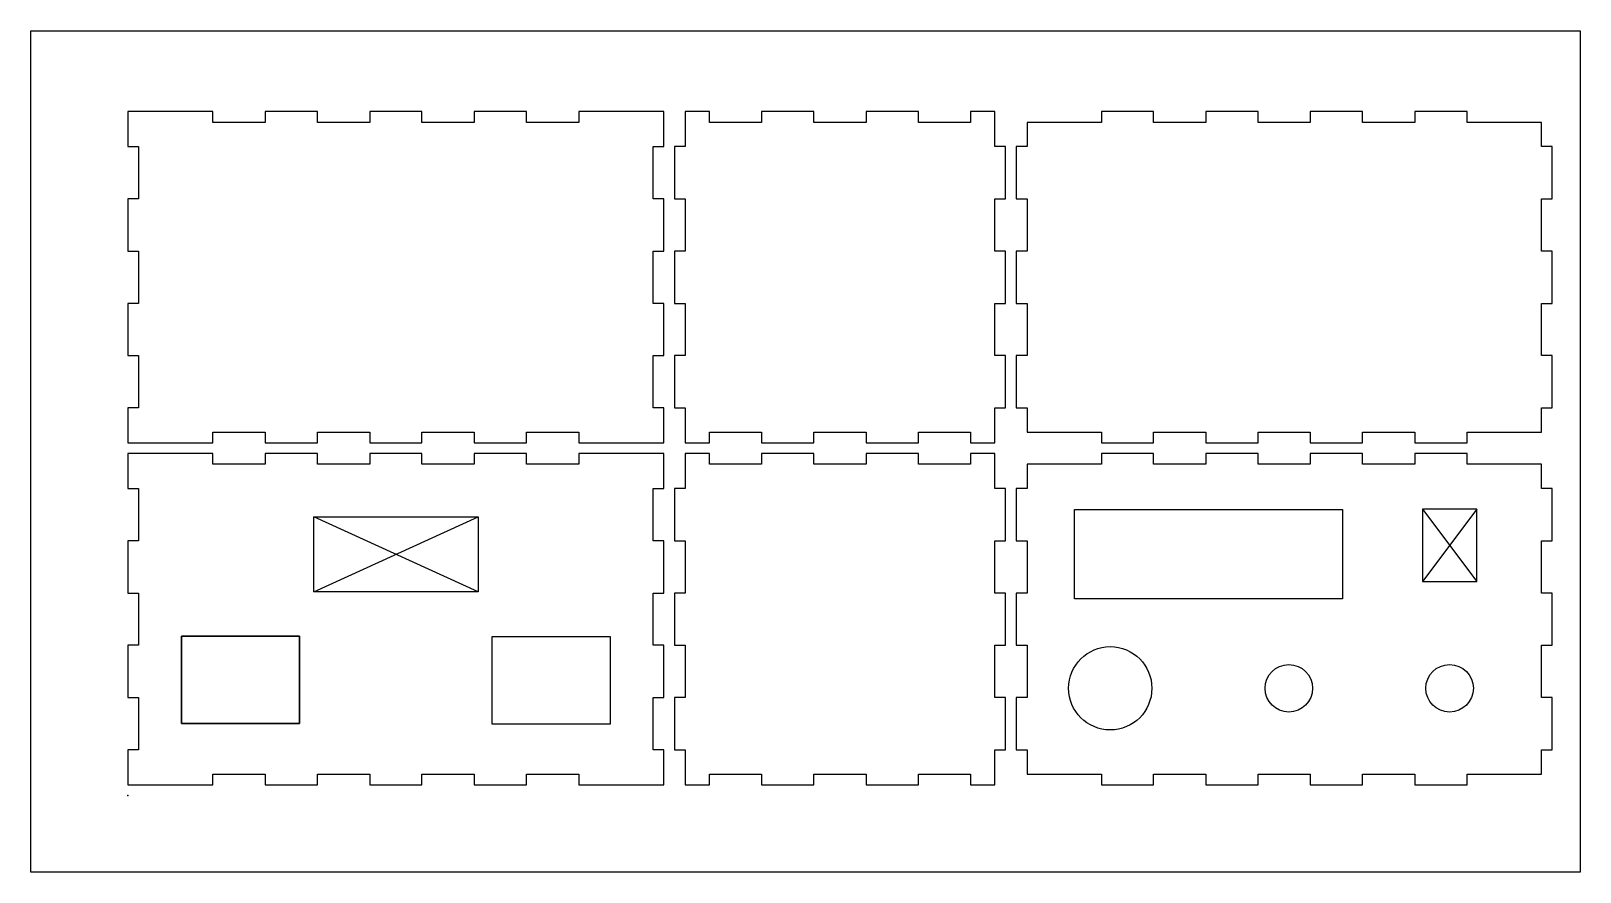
# Model space of a CAD drawing. Header units: centimetres. Extents: x -2.7 to 40.7, y -2.1 to 21.4.
import ezdxf

# ---------------------------------------------------------------- set-up
doc = ezdxf.new("R2010")
doc.units = ezdxf.units.CM
doc.header["$MEASUREMENT"] = 0
for name, color, linetype in [('lyhbox v3_box', 7, 'Continuous'), ('lyhbox v3_Sketch10', 7, 'Continuous'), ('lyhbox v3_Sketch11', 7, 'Continuous'), ('lyhbox v3_Sketch3', 7, 'Continuous'), ('lyhbox v3_Sketch4', 7, 'Continuous'), ('lyhbox v3_Sketch5', 7, 'Continuous'), ('lyhbox v3_Sketch6', 7, 'Continuous'), ('lyhbox v3_Sketch7', 7, 'Continuous'), ('lyhbox v3_Sketch8', 7, 'Continuous'), ('lyhbox v3_Sketch9', 7, 'Continuous')]:
    doc.layers.add(name, color=color, linetype=linetype)

msp = doc.modelspace()

# ---------------------------------------------------------------- linework, layer by layer
at = {"layer": 'lyhbox v3_box'}
for p, q in [((0, 19.14), (0, 18.161)), ((0.919, 19.14), (0, 19.14)), ((2.381, 19.14), (0.919, 19.14)), ((2.381, 18.84), (2.381, 19.14)), ((3.844, 19.14), (3.844, 18.84)), ((5.306, 19.14), (3.844, 19.14)), ((5.306, 18.84), (5.306, 19.14)), ((8.231, 19.14), (6.769, 19.14)), ((6.769, 19.14), (6.769, 18.84)), ((8.231, 18.84), (8.231, 19.14)), ((9.694, 19.14), (9.694, 18.84)), ((11.156, 19.14), (9.694, 19.14)), ((11.156, 18.84), (11.156, 19.14)), ((12.619, 19.14), (12.619, 18.84)), ((15, 19.14), (12.619, 19.14)), ((15, 18.161), (15, 19.14)), ((15.6, 19.14), (15.6, 18.161)), ((16.279, 19.14), (15.6, 19.14)), ((16.279, 18.84), (16.279, 19.14)), ((17.741, 19.14), (17.741, 18.84)), ((19.204, 19.14), (17.741, 19.14)), ((19.204, 18.84), (19.204, 19.14)), ((22.129, 19.14), (20.666, 19.14)), ((20.666, 19.14), (20.666, 18.84)), ((22.129, 18.84), (22.129, 19.14)), ((23.591, 19.14), (23.591, 18.84)), ((24.27, 19.14), (23.591, 19.14)), ((24.27, 18.161), (24.27, 19.14)), ((28.714, 19.14), (27.251, 19.14)), ((27.251, 19.14), (27.251, 18.84)), ((28.714, 18.84), (28.714, 19.14)), ((31.639, 19.14), (30.176, 19.14)), ((30.176, 19.14), (30.176, 18.84)), ((31.639, 18.84), (31.639, 19.14)), ((34.564, 19.14), (33.101, 19.14)), ((33.101, 19.14), (33.101, 18.84)), ((34.564, 18.84), (34.564, 19.14)), ((37.489, 19.14), (36.026, 19.14)), ((36.026, 19.14), (36.026, 18.84)), ((37.489, 18.84), (37.489, 19.14)), ((3.844, 18.84), (2.381, 18.84)), ((6.769, 18.84), (5.306, 18.84)), ((9.694, 18.84), (8.231, 18.84)), ((12.619, 18.84), (11.156, 18.84)), ((17.741, 18.84), (16.279, 18.84)), ((20.666, 18.84), (19.204, 18.84)), ((23.591, 18.84), (22.129, 18.84)), ((25.17, 18.84), (25.17, 18.161)), ((25.789, 18.84), (25.17, 18.84)), ((27.251, 18.84), (25.789, 18.84)), ((30.176, 18.84), (28.714, 18.84)), ((33.101, 18.84), (31.639, 18.84)), ((36.026, 18.84), (34.564, 18.84)), ((39.57, 18.84), (37.489, 18.84)), ((39.57, 18.161), (39.57, 18.84)), ((0, 18.161), (0.3, 18.161)), ((0.3, 18.161), (0.3, 16.699)), ((14.7, 16.699), (14.7, 18.161)), ((14.7, 18.161), (15, 18.161)), ((15.6, 18.161), (15.3, 18.161)), ((15.3, 18.161), (15.3, 16.699)), ((24.57, 18.161), (24.27, 18.161)), ((24.57, 16.699), (24.57, 18.161)), ((24.87, 18.161), (24.87, 16.699)), ((25.17, 18.161), (24.87, 18.161)), ((39.87, 18.161), (39.57, 18.161)), ((39.87, 16.699), (39.87, 18.161)), ((0, 16.699), (0, 15.236)), ((0.3, 16.699), (0, 16.699)), ((15, 16.699), (14.7, 16.699)), ((15, 15.236), (15, 16.699)), ((15.3, 16.699), (15.6, 16.699)), ((15.6, 16.699), (15.6, 15.236)), ((24.27, 16.699), (24.57, 16.699)), ((24.27, 15.236), (24.27, 16.699)), ((24.87, 16.699), (25.17, 16.699)), ((25.17, 16.699), (25.17, 15.236)), ((39.57, 15.236), (39.57, 16.699)), ((39.57, 16.699), (39.87, 16.699)), ((0, 15.236), (0.3, 15.236)), ((0.3, 15.236), (0.3, 13.774)), ((14.7, 13.774), (14.7, 15.236)), ((14.7, 15.236), (15, 15.236)), ((15.3, 15.236), (15.3, 13.774)), ((15.6, 15.236), (15.3, 15.236)), ((24.57, 15.236), (24.27, 15.236)), ((24.57, 13.774), (24.57, 15.236)), ((24.87, 15.236), (24.87, 13.774)), ((25.17, 15.236), (24.87, 15.236)), ((39.87, 15.236), (39.57, 15.236)), ((39.87, 13.774), (39.87, 15.236)), ((0, 13.774), (0, 12.311)), ((0.3, 13.774), (0, 13.774)), ((15, 13.774), (14.7, 13.774)), ((15, 12.311), (15, 13.774)), ((15.3, 13.774), (15.6, 13.774)), ((15.6, 13.774), (15.6, 12.311)), ((24.27, 13.774), (24.57, 13.774)), ((24.27, 12.311), (24.27, 13.774)), ((24.87, 13.774), (25.17, 13.774)), ((25.17, 13.774), (25.17, 12.311)), ((39.57, 13.774), (39.87, 13.774)), ((39.57, 12.311), (39.57, 13.774)), ((0, 12.311), (0.3, 12.311)), ((0.3, 12.311), (0.3, 10.849)), ((14.7, 12.311), (15, 12.311)), ((14.7, 10.849), (14.7, 12.311)), ((15.3, 12.311), (15.3, 10.849)), ((15.6, 12.311), (15.3, 12.311)), ((24.57, 12.311), (24.27, 12.311)), ((24.57, 10.849), (24.57, 12.311)), ((25.17, 12.311), (24.87, 12.311)), ((24.87, 12.311), (24.87, 10.849)), ((39.87, 12.311), (39.57, 12.311)), ((39.87, 10.849), (39.87, 12.311)), ((0.3, 10.849), (0, 10.849)), ((0, 10.849), (0, 9.87)), ((15, 10.849), (14.7, 10.849)), ((15, 9.87), (15, 10.849)), ((15.3, 10.849), (15.6, 10.849)), ((15.6, 10.849), (15.6, 9.87)), ((24.27, 9.87), (24.27, 10.849)), ((24.27, 10.849), (24.57, 10.849)), ((24.87, 10.849), (25.17, 10.849)), ((25.17, 10.849), (25.17, 10.17)), ((39.57, 10.17), (39.57, 10.849)), ((39.57, 10.849), (39.87, 10.849)), ((2.381, 10.17), (3.844, 10.17)), ((2.381, 9.87), (2.381, 10.17)), ((3.844, 10.17), (3.844, 9.87)), ((5.306, 9.87), (5.306, 10.17)), ((5.306, 10.17), (6.769, 10.17)), ((6.769, 10.17), (6.769, 9.87)), ((8.231, 10.17), (9.694, 10.17)), ((8.231, 9.87), (8.231, 10.17)), ((9.694, 10.17), (9.694, 9.87)), ((11.156, 9.87), (11.156, 10.17)), ((11.156, 10.17), (12.619, 10.17)), ((12.619, 10.17), (12.619, 9.87)), ((16.279, 9.87), (16.279, 10.17)), ((16.279, 10.17), (17.741, 10.17)), ((17.741, 10.17), (17.741, 9.87)), ((19.204, 9.87), (19.204, 10.17)), ((19.204, 10.17), (20.666, 10.17)), ((20.666, 10.17), (20.666, 9.87)), ((22.129, 10.17), (23.591, 10.17)), ((22.129, 9.87), (22.129, 10.17)), ((23.591, 10.17), (23.591, 9.87)), ((25.17, 10.17), (27.251, 10.17)), ((27.251, 10.17), (27.251, 9.87)), ((28.714, 10.17), (30.176, 10.17)), ((28.714, 9.87), (28.714, 10.17)), ((30.176, 10.17), (30.176, 9.87)), ((31.639, 9.87), (31.639, 10.17)), ((31.639, 10.17), (33.101, 10.17)), ((33.101, 10.17), (33.101, 9.87)), ((34.564, 9.87), (34.564, 10.17)), ((34.564, 10.17), (36.026, 10.17)), ((36.026, 10.17), (36.026, 9.87)), ((37.489, 9.87), (37.489, 10.17)), ((37.489, 10.17), (38.951, 10.17)), ((38.951, 10.17), (39.57, 10.17)), ((0, 9.87), (2.381, 9.87)), ((0, 9.57), (0, 8.591)), ((0.919, 9.57), (0, 9.57)), ((2.381, 9.57), (0.919, 9.57)), ((2.381, 9.27), (2.381, 9.57)), ((3.844, 9.87), (5.306, 9.87)), ((5.306, 9.57), (3.844, 9.57)), ((3.844, 9.57), (3.844, 9.27)), ((5.306, 9.27), (5.306, 9.57)), ((6.769, 9.87), (8.231, 9.87)), ((8.231, 9.57), (6.769, 9.57)), ((6.769, 9.57), (6.769, 9.27)), ((8.231, 9.27), (8.231, 9.57)), ((9.694, 9.87), (11.156, 9.87)), ((11.156, 9.57), (9.694, 9.57)), ((9.694, 9.57), (9.694, 9.27)), ((11.156, 9.27), (11.156, 9.57)), ((12.619, 9.87), (14.081, 9.87)), ((15, 9.57), (12.619, 9.57)), ((12.619, 9.57), (12.619, 9.27)), ((14.081, 9.87), (15, 9.87)), ((15, 8.591), (15, 9.57)), ((15.6, 9.87), (16.279, 9.87)), ((16.279, 9.57), (15.6, 9.57)), ((15.6, 9.57), (15.6, 8.591)), ((16.279, 9.27), (16.279, 9.57)), ((17.741, 9.87), (19.204, 9.87)), ((17.741, 9.57), (17.741, 9.27)), ((19.204, 9.57), (17.741, 9.57)), ((19.204, 9.27), (19.204, 9.57)), ((20.666, 9.87), (22.129, 9.87)), ((22.129, 9.57), (20.666, 9.57)), ((20.666, 9.57), (20.666, 9.27)), ((22.129, 9.27), (22.129, 9.57)), ((23.591, 9.87), (24.27, 9.87)), ((24.27, 9.57), (23.591, 9.57)), ((23.591, 9.57), (23.591, 9.27)), ((24.27, 8.591), (24.27, 9.57)), ((27.251, 9.87), (28.714, 9.87)), ((28.714, 9.57), (27.251, 9.57)), ((27.251, 9.57), (27.251, 9.27)), ((28.714, 9.27), (28.714, 9.57)), ((30.176, 9.87), (31.639, 9.87)), ((31.639, 9.57), (30.176, 9.57)), ((30.176, 9.57), (30.176, 9.27)), ((31.639, 9.27), (31.639, 9.57)), ((33.101, 9.87), (34.564, 9.87)), ((33.101, 9.57), (33.101, 9.27)), ((34.564, 9.57), (33.101, 9.57)), ((34.564, 9.27), (34.564, 9.57)), ((36.026, 9.87), (37.489, 9.87)), ((37.489, 9.57), (36.026, 9.57)), ((36.026, 9.57), (36.026, 9.27)), ((37.489, 9.27), (37.489, 9.57)), ((3.844, 9.27), (2.381, 9.27)), ((6.769, 9.27), (5.306, 9.27)), ((9.694, 9.27), (8.231, 9.27)), ((12.619, 9.27), (11.156, 9.27)), ((17.741, 9.27), (16.279, 9.27)), ((20.666, 9.27), (19.204, 9.27)), ((23.591, 9.27), (22.129, 9.27)), ((25.17, 9.27), (25.17, 8.591)), ((25.789, 9.27), (25.17, 9.27)), ((27.251, 9.27), (25.789, 9.27)), ((30.176, 9.27), (28.714, 9.27)), ((33.101, 9.27), (31.639, 9.27)), ((36.026, 9.27), (34.564, 9.27)), ((39.57, 9.27), (37.489, 9.27)), ((39.57, 8.591), (39.57, 9.27)), ((0, 8.591), (0.3, 8.591)), ((0.3, 8.591), (0.3, 7.129)), ((14.7, 7.129), (14.7, 8.591)), ((14.7, 8.591), (15, 8.591)), ((15.3, 8.591), (15.3, 7.129)), ((15.6, 8.591), (15.3, 8.591)), ((24.57, 8.591), (24.27, 8.591)), ((24.57, 7.129), (24.57, 8.591)), ((25.17, 8.591), (24.87, 8.591)), ((24.87, 8.591), (24.87, 7.129)), ((39.87, 8.591), (39.57, 8.591)), ((39.87, 7.129), (39.87, 8.591)), ((0.3, 7.129), (0, 7.129)), ((0, 7.129), (0, 5.666)), ((15, 7.129), (14.7, 7.129)), ((15, 5.666), (15, 7.129)), ((15.3, 7.129), (15.6, 7.129)), ((15.6, 7.129), (15.6, 5.666)), ((24.27, 5.666), (24.27, 7.129)), ((24.27, 7.129), (24.57, 7.129)), ((24.87, 7.129), (25.17, 7.129)), ((25.17, 7.129), (25.17, 5.666)), ((39.57, 7.129), (39.87, 7.129)), ((39.57, 5.666), (39.57, 7.129)), ((0, 5.666), (0.3, 5.666)), ((0.3, 5.666), (0.3, 4.204)), ((14.7, 5.666), (15, 5.666)), ((14.7, 4.204), (14.7, 5.666)), ((15.3, 5.666), (15.3, 4.204)), ((15.6, 5.666), (15.3, 5.666)), ((24.57, 5.666), (24.27, 5.666)), ((24.57, 4.204), (24.57, 5.666)), ((24.87, 5.666), (24.87, 4.204)), ((25.17, 5.666), (24.87, 5.666)), ((39.87, 5.666), (39.57, 5.666)), ((39.87, 4.204), (39.87, 5.666)), ((0.3, 4.204), (0, 4.204)), ((0, 4.204), (0, 2.741)), ((15, 4.204), (14.7, 4.204)), ((15, 2.741), (15, 4.204)), ((15.3, 4.204), (15.6, 4.204)), ((15.6, 4.204), (15.6, 2.741)), ((24.27, 2.741), (24.27, 4.204)), ((24.27, 4.204), (24.57, 4.204)), ((24.87, 4.204), (25.17, 4.204)), ((25.17, 4.204), (25.17, 2.741)), ((39.57, 2.741), (39.57, 4.204)), ((39.57, 4.204), (39.87, 4.204)), ((0, 2.741), (0.3, 2.741)), ((0.3, 2.741), (0.3, 1.279)), ((14.7, 2.741), (15, 2.741)), ((14.7, 1.279), (14.7, 2.741)), ((15.3, 2.741), (15.3, 1.279)), ((15.6, 2.741), (15.3, 2.741)), ((24.57, 2.741), (24.27, 2.741)), ((24.57, 1.279), (24.57, 2.741)), ((25.17, 2.741), (24.87, 2.741)), ((24.87, 2.741), (24.87, 1.279)), ((39.87, 2.741), (39.57, 2.741)), ((39.87, 1.279), (39.87, 2.741)), ((0.3, 1.279), (0, 1.279)), ((0, 1.279), (0, 0.3)), ((15, 1.279), (14.7, 1.279)), ((15, 0.3), (15, 1.279)), ((15.3, 1.279), (15.6, 1.279)), ((15.6, 1.279), (15.6, 0.3)), ((24.27, 0.3), (24.27, 1.279)), ((24.27, 1.279), (24.57, 1.279)), ((24.87, 1.279), (25.17, 1.279)), ((25.17, 1.279), (25.17, 0.6)), ((39.57, 0.6), (39.57, 1.279)), ((39.57, 1.279), (39.87, 1.279)), ((2.381, 0.3), (2.381, 0.6)), ((2.381, 0.6), (3.844, 0.6)), ((3.844, 0.6), (3.844, 0.3)), ((5.306, 0.3), (5.306, 0.6)), ((5.306, 0.6), (6.769, 0.6)), ((6.769, 0.6), (6.769, 0.3)), ((8.231, 0.3), (8.231, 0.6)), ((8.231, 0.6), (9.694, 0.6)), ((9.694, 0.6), (9.694, 0.3)), ((11.156, 0.6), (12.619, 0.6)), ((11.156, 0.3), (11.156, 0.6)), ((12.619, 0.6), (12.619, 0.3)), ((16.279, 0.6), (17.741, 0.6)), ((16.279, 0.3), (16.279, 0.6)), ((17.741, 0.6), (17.741, 0.3)), ((19.204, 0.3), (19.204, 0.6)), ((19.204, 0.6), (20.666, 0.6)), ((20.666, 0.6), (20.666, 0.3)), ((22.129, 0.3), (22.129, 0.6)), ((22.129, 0.6), (23.591, 0.6)), ((23.591, 0.6), (23.591, 0.3)), ((25.17, 0.6), (27.251, 0.6)), ((27.251, 0.6), (27.251, 0.3)), ((28.714, 0.3), (28.714, 0.6)), ((28.714, 0.6), (30.176, 0.6)), ((30.176, 0.6), (30.176, 0.3)), ((31.639, 0.6), (33.101, 0.6)), ((31.639, 0.3), (31.639, 0.6)), ((33.101, 0.6), (33.101, 0.3)), ((34.564, 0.6), (36.026, 0.6)), ((34.564, 0.3), (34.564, 0.6)), ((36.026, 0.6), (36.026, 0.3)), ((37.489, 0.6), (38.951, 0.6)), ((37.489, 0.3), (37.489, 0.6)), ((38.951, 0.6), (39.57, 0.6)), ((0, 0.3), (2.381, 0.3)), ((3.844, 0.3), (5.306, 0.3)), ((6.769, 0.3), (8.231, 0.3)), ((9.694, 0.3), (11.156, 0.3)), ((12.619, 0.3), (14.081, 0.3)), ((14.081, 0.3), (15, 0.3)), ((15.6, 0.3), (16.279, 0.3)), ((17.741, 0.3), (19.204, 0.3)), ((20.666, 0.3), (22.129, 0.3)), ((23.591, 0.3), (24.27, 0.3)), ((27.251, 0.3), (28.714, 0.3)), ((30.176, 0.3), (31.639, 0.3)), ((33.101, 0.3), (34.564, 0.3)), ((36.026, 0.3), (37.489, 0.3))]:
    msp.add_line(p, q, dxfattribs=at)
msp.add_point((0, 0), dxfattribs=at)
at = {"layer": 'lyhbox v3_Sketch10'}
for p, q in [((27.251, 9.57, 0.3), (27.251, 9.27, 0.3)), ((28.714, 9.57, 0.3), (27.251, 9.57, 0.3)), ((28.714, 9.27, 0.3), (28.714, 9.57, 0.3)), ((31.639, 9.57, 0.3), (30.176, 9.57, 0.3)), ((30.176, 9.57, 0.3), (30.176, 9.27, 0.3)), ((31.639, 9.27, 0.3), (31.639, 9.57, 0.3)), ((34.564, 9.57, 0.3), (33.101, 9.57, 0.3)), ((33.101, 9.57, 0.3), (33.101, 9.27, 0.3)), ((34.564, 9.27, 0.3), (34.564, 9.57, 0.3)), ((36.026, 9.57, 0.3), (36.026, 9.27, 0.3)), ((37.489, 9.57, 0.3), (36.026, 9.57, 0.3)), ((37.489, 9.27, 0.3), (37.489, 9.57, 0.3)), ((25.17, 9.27, 0.3), (25.17, 8.591, 0.3)), ((27.251, 9.27, 0.3), (25.17, 9.27, 0.3)), ((30.176, 9.27, 0.3), (28.714, 9.27, 0.3)), ((33.101, 9.27, 0.3), (31.639, 9.27, 0.3)), ((36.026, 9.27, 0.3), (34.564, 9.27, 0.3)), ((39.57, 9.27, 0.3), (37.489, 9.27, 0.3)), ((39.57, 8.591, 0.3), (39.57, 9.27, 0.3)), ((24.87, 8.591, 0.3), (24.87, 7.129, 0.3)), ((25.17, 8.591, 0.3), (24.87, 8.591, 0.3)), ((39.87, 8.591, 0.3), (39.57, 8.591, 0.3)), ((39.87, 7.129, 0.3), (39.87, 8.591, 0.3)), ((26.5, 5.5, 0.3), (26.5, 8, 0.3)), ((26.5, 8, 0.3), (34, 8, 0.3)), ((34, 8, 0.3), (34, 5.5, 0.3)), ((36.237, 8.01, 0.3), (36.237, 5.99, 0.3)), ((36.237, 8.01, 0.3), (37.763, 5.99, 0.3)), ((37.763, 8.01, 0.3), (36.237, 5.99, 0.3)), ((37.763, 8.01, 0.3), (36.237, 8.01, 0.3)), ((37.763, 5.99, 0.3), (37.763, 8.01, 0.3)), ((24.87, 7.129, 0.3), (25.17, 7.129, 0.3)), ((25.17, 7.129, 0.3), (25.17, 5.666, 0.3)), ((39.57, 5.666, 0.3), (39.57, 7.129, 0.3)), ((39.57, 7.129, 0.3), (39.87, 7.129, 0.3)), ((24.87, 5.666, 0.3), (24.87, 4.204, 0.3)), ((25.17, 5.666, 0.3), (24.87, 5.666, 0.3)), ((36.237, 5.99, 0.3), (37.763, 5.99, 0.3)), ((39.87, 5.666, 0.3), (39.57, 5.666, 0.3)), ((39.87, 4.204, 0.3), (39.87, 5.666, 0.3)), ((34, 5.5, 0.3), (26.5, 5.5, 0.3)), ((24.87, 4.204, 0.3), (25.17, 4.204, 0.3)), ((25.17, 4.204, 0.3), (25.17, 2.741, 0.3)), ((39.57, 4.204, 0.3), (39.87, 4.204, 0.3)), ((39.57, 2.741, 0.3), (39.57, 4.204, 0.3)), ((25.17, 2.741, 0.3), (24.87, 2.741, 0.3)), ((24.87, 2.741, 0.3), (24.87, 1.279, 0.3)), ((39.87, 2.741, 0.3), (39.57, 2.741, 0.3)), ((39.87, 1.279, 0.3), (39.87, 2.741, 0.3)), ((24.87, 1.279, 0.3), (25.17, 1.279, 0.3)), ((25.17, 1.279, 0.3), (25.17, 0.6, 0.3)), ((39.57, 0.6, 0.3), (39.57, 1.279, 0.3)), ((39.57, 1.279, 0.3), (39.87, 1.279, 0.3)), ((25.17, 0.6, 0.3), (27.251, 0.6, 0.3)), ((27.251, 0.6, 0.3), (27.251, 0.3, 0.3)), ((28.714, 0.6, 0.3), (30.176, 0.6, 0.3)), ((28.714, 0.3, 0.3), (28.714, 0.6, 0.3)), ((30.176, 0.6, 0.3), (30.176, 0.3, 0.3)), ((31.639, 0.6, 0.3), (33.101, 0.6, 0.3)), ((31.639, 0.3, 0.3), (31.639, 0.6, 0.3)), ((33.101, 0.6, 0.3), (33.101, 0.3, 0.3)), ((34.564, 0.6, 0.3), (36.026, 0.6, 0.3)), ((34.564, 0.3, 0.3), (34.564, 0.6, 0.3)), ((36.026, 0.6, 0.3), (36.026, 0.3, 0.3)), ((37.489, 0.6, 0.3), (39.57, 0.6, 0.3)), ((37.489, 0.3, 0.3), (37.489, 0.6, 0.3)), ((27.251, 0.3, 0.3), (28.714, 0.3, 0.3)), ((30.176, 0.3, 0.3), (31.639, 0.3, 0.3)), ((33.101, 0.3, 0.3), (34.564, 0.3, 0.3)), ((36.026, 0.3, 0.3), (37.489, 0.3, 0.3))]:
    msp.add_line(p, q, dxfattribs=at)
for centre, radius in [((27.5, 3, 0.3), 1.165), ((32.5, 3, 0.3), 0.665), ((37, 3, 0.3), 0.665)]:
    msp.add_circle(centre, radius, dxfattribs=at)
for p in [(37, 7, 0.3), (0, 0, 0.3)]:
    msp.add_point(p, dxfattribs=at)
at = {"layer": 'lyhbox v3_Sketch11'}
for p, q in [((-2.714, 21.397), (40.651, 21.397)), ((-2.714, -2.143), (-2.714, 21.397)), ((40.651, 21.397), (40.651, -2.143)), ((40.651, -2.143), (-2.714, -2.143))]:
    msp.add_line(p, q, dxfattribs=at)
msp.add_point((0, 0), dxfattribs=at)
at = {"layer": 'lyhbox v3_Sketch3'}
for p, q in [((0, 9.57, 0.3), (0, 8.591, 0.3)), ((2.381, 9.57, 0.3), (0, 9.57, 0.3)), ((2.381, 9.27, 0.3), (2.381, 9.57, 0.3)), ((3.844, 9.57, 0.3), (3.844, 9.27, 0.3)), ((5.306, 9.57, 0.3), (3.844, 9.57, 0.3)), ((5.306, 9.27, 0.3), (5.306, 9.57, 0.3)), ((8.231, 9.57, 0.3), (6.769, 9.57, 0.3)), ((6.769, 9.57, 0.3), (6.769, 9.27, 0.3)), ((8.231, 9.27, 0.3), (8.231, 9.57, 0.3)), ((9.694, 9.57, 0.3), (9.694, 9.27, 0.3)), ((11.156, 9.57, 0.3), (9.694, 9.57, 0.3)), ((11.156, 9.27, 0.3), (11.156, 9.57, 0.3)), ((15, 9.57, 0.3), (12.619, 9.57, 0.3)), ((12.619, 9.57, 0.3), (12.619, 9.27, 0.3)), ((15, 8.591, 0.3), (15, 9.57, 0.3)), ((3.844, 9.27, 0.3), (2.381, 9.27, 0.3)), ((6.769, 9.27, 0.3), (5.306, 9.27, 0.3)), ((9.694, 9.27, 0.3), (8.231, 9.27, 0.3)), ((12.619, 9.27, 0.3), (11.156, 9.27, 0.3)), ((0, 8.591, 0.3), (0.3, 8.591, 0.3)), ((0.3, 8.591, 0.3), (0.3, 7.129, 0.3)), ((14.7, 7.129, 0.3), (14.7, 8.591, 0.3)), ((14.7, 8.591, 0.3), (15, 8.591, 0.3)), ((0.3, 7.129, 0.3), (0, 7.129, 0.3)), ((0, 7.129, 0.3), (0, 5.666, 0.3)), ((15, 7.129, 0.3), (14.7, 7.129, 0.3)), ((15, 5.666, 0.3), (15, 7.129, 0.3)), ((0, 5.666, 0.3), (0.3, 5.666, 0.3)), ((0.3, 5.666, 0.3), (0.3, 4.204, 0.3)), ((14.7, 5.666, 0.3), (15, 5.666, 0.3)), ((14.7, 4.204, 0.3), (14.7, 5.666, 0.3)), ((1.501, 4.46, 0.3), (1.501, 2.01, 0.3)), ((4.801, 4.46, 0.3), (1.501, 4.46, 0.3)), ((4.801, 2.01, 0.3), (4.801, 4.46, 0.3)), ((0, 4.204, 0.3), (0, 2.741, 0.3)), ((0.3, 4.204, 0.3), (0, 4.204, 0.3)), ((15, 4.204, 0.3), (14.7, 4.204, 0.3)), ((15, 2.741, 0.3), (15, 4.204, 0.3)), ((0, 2.741, 0.3), (0.3, 2.741, 0.3)), ((0.3, 2.741, 0.3), (0.3, 1.279, 0.3)), ((14.7, 1.279, 0.3), (14.7, 2.741, 0.3)), ((14.7, 2.741, 0.3), (15, 2.741, 0.3)), ((1.501, 2.01, 0.3), (4.801, 2.01, 0.3)), ((0, 1.279, 0.3), (0, 0.3, 0.3)), ((0.3, 1.279, 0.3), (0, 1.279, 0.3)), ((15, 1.279, 0.3), (14.7, 1.279, 0.3)), ((15, 0.3, 0.3), (15, 1.279, 0.3)), ((2.381, 0.3, 0.3), (2.381, 0.6, 0.3)), ((2.381, 0.6, 0.3), (3.844, 0.6, 0.3)), ((3.844, 0.6, 0.3), (3.844, 0.3, 0.3)), ((5.306, 0.3, 0.3), (5.306, 0.6, 0.3)), ((5.306, 0.6, 0.3), (6.769, 0.6, 0.3)), ((6.769, 0.6, 0.3), (6.769, 0.3, 0.3)), ((8.231, 0.6, 0.3), (9.694, 0.6, 0.3)), ((8.231, 0.3, 0.3), (8.231, 0.6, 0.3)), ((9.694, 0.6, 0.3), (9.694, 0.3, 0.3)), ((11.156, 0.3, 0.3), (11.156, 0.6, 0.3)), ((11.156, 0.6, 0.3), (12.619, 0.6, 0.3)), ((12.619, 0.6, 0.3), (12.619, 0.3, 0.3)), ((0, 0.3, 0.3), (2.381, 0.3, 0.3)), ((3.844, 0.3, 0.3), (5.306, 0.3, 0.3)), ((6.769, 0.3, 0.3), (8.231, 0.3, 0.3)), ((9.694, 0.3, 0.3), (11.156, 0.3, 0.3)), ((12.619, 0.3, 0.3), (15, 0.3, 0.3))]:
    msp.add_line(p, q, dxfattribs=at)
msp.add_point((0, 0, 0.3), dxfattribs=at)
at = {"layer": 'lyhbox v3_Sketch4'}
for p, q in [((2.381, 9.57, 0.3), (0, 9.57, 0.3)), ((0, 9.57, 0.3), (0, 8.591, 0.3)), ((2.381, 9.27, 0.3), (2.381, 9.57, 0.3)), ((3.844, 9.57, 0.3), (3.844, 9.27, 0.3)), ((5.306, 9.57, 0.3), (3.844, 9.57, 0.3)), ((5.306, 9.27, 0.3), (5.306, 9.57, 0.3)), ((6.769, 9.57, 0.3), (6.769, 9.27, 0.3)), ((8.231, 9.57, 0.3), (6.769, 9.57, 0.3)), ((8.231, 9.27, 0.3), (8.231, 9.57, 0.3)), ((9.694, 9.57, 0.3), (9.694, 9.27, 0.3)), ((11.156, 9.57, 0.3), (9.694, 9.57, 0.3)), ((11.156, 9.27, 0.3), (11.156, 9.57, 0.3)), ((12.619, 9.57, 0.3), (12.619, 9.27, 0.3)), ((15, 9.57, 0.3), (12.619, 9.57, 0.3)), ((15, 8.591, 0.3), (15, 9.57, 0.3)), ((3.844, 9.27, 0.3), (2.381, 9.27, 0.3)), ((6.769, 9.27, 0.3), (5.306, 9.27, 0.3)), ((9.694, 9.27, 0.3), (8.231, 9.27, 0.3)), ((12.619, 9.27, 0.3), (11.156, 9.27, 0.3)), ((0, 8.591, 0.3), (0.3, 8.591, 0.3)), ((0.3, 8.591, 0.3), (0.3, 7.129, 0.3)), ((14.7, 8.591, 0.3), (15, 8.591, 0.3)), ((14.7, 7.129, 0.3), (14.7, 8.591, 0.3)), ((0, 7.129, 0.3), (0, 5.666, 0.3)), ((0.3, 7.129, 0.3), (0, 7.129, 0.3)), ((15, 7.129, 0.3), (14.7, 7.129, 0.3)), ((15, 5.666, 0.3), (15, 7.129, 0.3)), ((0, 5.666, 0.3), (0.3, 5.666, 0.3)), ((0.3, 5.666, 0.3), (0.3, 4.204, 0.3)), ((14.7, 4.204, 0.3), (14.7, 5.666, 0.3)), ((14.7, 5.666, 0.3), (15, 5.666, 0.3)), ((1.501, 4.46, 0.3), (4.801, 4.46, 0.3)), ((1.501, 2.01, 0.3), (1.501, 4.46, 0.3)), ((4.801, 4.46, 0.3), (4.801, 2.01, 0.3)), ((10.2, 2, 0.3), (10.2, 4.45, 0.3)), ((10.2, 4.45, 0.3), (13.5, 4.45, 0.3)), ((13.5, 4.45, 0.3), (13.5, 2, 0.3)), ((0.3, 4.204, 0.3), (0, 4.204, 0.3)), ((0, 4.204, 0.3), (0, 2.741, 0.3)), ((15, 4.204, 0.3), (14.7, 4.204, 0.3)), ((15, 2.741, 0.3), (15, 4.204, 0.3)), ((0, 2.741, 0.3), (0.3, 2.741, 0.3)), ((0.3, 2.741, 0.3), (0.3, 1.279, 0.3)), ((14.7, 1.279, 0.3), (14.7, 2.741, 0.3)), ((14.7, 2.741, 0.3), (15, 2.741, 0.3)), ((4.801, 2.01, 0.3), (1.501, 2.01, 0.3)), ((13.5, 2, 0.3), (10.2, 2, 0.3)), ((0.3, 1.279, 0.3), (0, 1.279, 0.3)), ((0, 1.279, 0.3), (0, 0.3, 0.3)), ((15, 1.279, 0.3), (14.7, 1.279, 0.3)), ((15, 0.3, 0.3), (15, 1.279, 0.3)), ((2.381, 0.6, 0.3), (3.844, 0.6, 0.3)), ((2.381, 0.3, 0.3), (2.381, 0.6, 0.3)), ((3.844, 0.6, 0.3), (3.844, 0.3, 0.3)), ((5.306, 0.3, 0.3), (5.306, 0.6, 0.3)), ((5.306, 0.6, 0.3), (6.769, 0.6, 0.3)), ((6.769, 0.6, 0.3), (6.769, 0.3, 0.3)), ((8.231, 0.3, 0.3), (8.231, 0.6, 0.3)), ((8.231, 0.6, 0.3), (9.694, 0.6, 0.3)), ((9.694, 0.6, 0.3), (9.694, 0.3, 0.3)), ((11.156, 0.6, 0.3), (12.619, 0.6, 0.3)), ((11.156, 0.3, 0.3), (11.156, 0.6, 0.3)), ((12.619, 0.6, 0.3), (12.619, 0.3, 0.3)), ((0, 0.3, 0.3), (2.381, 0.3, 0.3)), ((3.844, 0.3, 0.3), (5.306, 0.3, 0.3)), ((6.769, 0.3, 0.3), (8.231, 0.3, 0.3)), ((9.694, 0.3, 0.3), (11.156, 0.3, 0.3)), ((12.619, 0.3, 0.3), (15, 0.3, 0.3))]:
    msp.add_line(p, q, dxfattribs=at)
msp.add_point((0, 0, 0.3), dxfattribs=at)
at = {"layer": 'lyhbox v3_Sketch5'}
for p, q in [((2.381, 9.57, 0.3), (0, 9.57, 0.3)), ((0, 9.57, 0.3), (0, 8.591, 0.3)), ((2.381, 9.27, 0.3), (2.381, 9.57, 0.3)), ((3.844, 9.57, 0.3), (3.844, 9.27, 0.3)), ((5.306, 9.57, 0.3), (3.844, 9.57, 0.3)), ((5.306, 9.27, 0.3), (5.306, 9.57, 0.3)), ((6.769, 9.57, 0.3), (6.769, 9.27, 0.3)), ((8.231, 9.57, 0.3), (6.769, 9.57, 0.3)), ((8.231, 9.27, 0.3), (8.231, 9.57, 0.3)), ((9.694, 9.57, 0.3), (9.694, 9.27, 0.3)), ((11.156, 9.57, 0.3), (9.694, 9.57, 0.3)), ((11.156, 9.27, 0.3), (11.156, 9.57, 0.3)), ((12.619, 9.57, 0.3), (12.619, 9.27, 0.3)), ((15, 9.57, 0.3), (12.619, 9.57, 0.3)), ((15, 8.591, 0.3), (15, 9.57, 0.3)), ((3.844, 9.27, 0.3), (2.381, 9.27, 0.3)), ((6.769, 9.27, 0.3), (5.306, 9.27, 0.3)), ((9.694, 9.27, 0.3), (8.231, 9.27, 0.3)), ((12.619, 9.27, 0.3), (11.156, 9.27, 0.3)), ((0, 8.591, 0.3), (0.3, 8.591, 0.3)), ((0.3, 8.591, 0.3), (0.3, 7.129, 0.3)), ((14.7, 8.591, 0.3), (15, 8.591, 0.3)), ((14.7, 7.129, 0.3), (14.7, 8.591, 0.3)), ((9.804, 5.7, 0.3), (5.204, 7.8, 0.3)), ((5.204, 5.7, 0.3), (5.204, 7.8, 0.3)), ((5.204, 7.8, 0.3), (9.804, 7.8, 0.3)), ((5.204, 5.7, 0.3), (9.804, 7.8, 0.3)), ((9.804, 7.8, 0.3), (9.804, 5.7, 0.3)), ((0.3, 7.129, 0.3), (0, 7.129, 0.3)), ((0, 7.129, 0.3), (0, 5.666, 0.3)), ((15, 7.129, 0.3), (14.7, 7.129, 0.3)), ((15, 5.666, 0.3), (15, 7.129, 0.3)), ((0, 5.666, 0.3), (0.3, 5.666, 0.3)), ((0.3, 5.666, 0.3), (0.3, 4.204, 0.3)), ((9.804, 5.7, 0.3), (5.204, 5.7, 0.3)), ((14.7, 4.204, 0.3), (14.7, 5.666, 0.3)), ((14.7, 5.666, 0.3), (15, 5.666, 0.3)), ((1.501, 4.46, 0.3), (4.801, 4.46, 0.3)), ((1.501, 2.01, 0.3), (1.501, 4.46, 0.3)), ((4.801, 4.46, 0.3), (4.801, 2.01, 0.3)), ((10.2, 2, 0.3), (10.2, 4.45, 0.3)), ((10.2, 4.45, 0.3), (13.5, 4.45, 0.3)), ((13.5, 4.45, 0.3), (13.5, 2, 0.3)), ((0.3, 4.204, 0.3), (0, 4.204, 0.3)), ((0, 4.204, 0.3), (0, 2.741, 0.3)), ((15, 4.204, 0.3), (14.7, 4.204, 0.3)), ((15, 2.741, 0.3), (15, 4.204, 0.3)), ((0, 2.741, 0.3), (0.3, 2.741, 0.3)), ((0.3, 2.741, 0.3), (0.3, 1.279, 0.3)), ((14.7, 1.279, 0.3), (14.7, 2.741, 0.3)), ((14.7, 2.741, 0.3), (15, 2.741, 0.3)), ((4.801, 2.01, 0.3), (1.501, 2.01, 0.3)), ((13.5, 2, 0.3), (10.2, 2, 0.3)), ((0, 1.279, 0.3), (0, 0.3, 0.3)), ((0.3, 1.279, 0.3), (0, 1.279, 0.3)), ((15, 1.279, 0.3), (14.7, 1.279, 0.3)), ((15, 0.3, 0.3), (15, 1.279, 0.3)), ((2.381, 0.6, 0.3), (3.844, 0.6, 0.3)), ((2.381, 0.3, 0.3), (2.381, 0.6, 0.3)), ((3.844, 0.6, 0.3), (3.844, 0.3, 0.3)), ((5.306, 0.3, 0.3), (5.306, 0.6, 0.3)), ((5.306, 0.6, 0.3), (6.769, 0.6, 0.3)), ((6.769, 0.6, 0.3), (6.769, 0.3, 0.3)), ((8.231, 0.6, 0.3), (9.694, 0.6, 0.3)), ((8.231, 0.3, 0.3), (8.231, 0.6, 0.3)), ((9.694, 0.6, 0.3), (9.694, 0.3, 0.3)), ((11.156, 0.3, 0.3), (11.156, 0.6, 0.3)), ((11.156, 0.6, 0.3), (12.619, 0.6, 0.3)), ((12.619, 0.6, 0.3), (12.619, 0.3, 0.3)), ((0, 0.3, 0.3), (2.381, 0.3, 0.3)), ((3.844, 0.3, 0.3), (5.306, 0.3, 0.3)), ((6.769, 0.3, 0.3), (8.231, 0.3, 0.3)), ((9.694, 0.3, 0.3), (11.156, 0.3, 0.3)), ((12.619, 0.3, 0.3), (15, 0.3, 0.3))]:
    msp.add_line(p, q, dxfattribs=at)
for p in [(7.504, 6.75, 0.3), (0, 0, 0.3)]:
    msp.add_point(p, dxfattribs=at)
at = {"layer": 'lyhbox v3_Sketch6'}
for p, q in [((28.714, 9.57, 0.3), (27.251, 9.57, 0.3)), ((27.251, 9.57, 0.3), (27.251, 9.27, 0.3)), ((28.714, 9.27, 0.3), (28.714, 9.57, 0.3)), ((31.639, 9.57, 0.3), (30.176, 9.57, 0.3)), ((30.176, 9.57, 0.3), (30.176, 9.27, 0.3)), ((31.639, 9.27, 0.3), (31.639, 9.57, 0.3)), ((33.101, 9.57, 0.3), (33.101, 9.27, 0.3)), ((34.564, 9.57, 0.3), (33.101, 9.57, 0.3)), ((34.564, 9.27, 0.3), (34.564, 9.57, 0.3)), ((36.026, 9.57, 0.3), (36.026, 9.27, 0.3)), ((37.489, 9.57, 0.3), (36.026, 9.57, 0.3)), ((37.489, 9.27, 0.3), (37.489, 9.57, 0.3)), ((27.251, 9.27, 0.3), (25.17, 9.27, 0.3)), ((25.17, 9.27, 0.3), (25.17, 8.591, 0.3)), ((30.176, 9.27, 0.3), (28.714, 9.27, 0.3)), ((33.101, 9.27, 0.3), (31.639, 9.27, 0.3)), ((36.026, 9.27, 0.3), (34.564, 9.27, 0.3)), ((39.57, 9.27, 0.3), (37.489, 9.27, 0.3)), ((39.57, 8.591, 0.3), (39.57, 9.27, 0.3)), ((24.87, 8.591, 0.3), (24.87, 7.129, 0.3)), ((25.17, 8.591, 0.3), (24.87, 8.591, 0.3)), ((39.87, 8.591, 0.3), (39.57, 8.591, 0.3)), ((39.87, 7.129, 0.3), (39.87, 8.591, 0.3)), ((24.87, 7.129, 0.3), (25.17, 7.129, 0.3)), ((25.17, 7.129, 0.3), (25.17, 5.666, 0.3)), ((39.57, 5.666, 0.3), (39.57, 7.129, 0.3)), ((39.57, 7.129, 0.3), (39.87, 7.129, 0.3)), ((25.17, 5.666, 0.3), (24.87, 5.666, 0.3)), ((24.87, 5.666, 0.3), (24.87, 4.204, 0.3)), ((39.87, 5.666, 0.3), (39.57, 5.666, 0.3)), ((39.87, 4.204, 0.3), (39.87, 5.666, 0.3)), ((24.87, 4.204, 0.3), (25.17, 4.204, 0.3)), ((25.17, 4.204, 0.3), (25.17, 2.741, 0.3)), ((39.57, 2.741, 0.3), (39.57, 4.204, 0.3)), ((39.57, 4.204, 0.3), (39.87, 4.204, 0.3)), ((25.17, 2.741, 0.3), (24.87, 2.741, 0.3)), ((24.87, 2.741, 0.3), (24.87, 1.279, 0.3)), ((39.87, 2.741, 0.3), (39.57, 2.741, 0.3)), ((39.87, 1.279, 0.3), (39.87, 2.741, 0.3)), ((24.87, 1.279, 0.3), (25.17, 1.279, 0.3)), ((25.17, 1.279, 0.3), (25.17, 0.6, 0.3)), ((39.57, 1.279, 0.3), (39.87, 1.279, 0.3)), ((39.57, 0.6, 0.3), (39.57, 1.279, 0.3)), ((25.17, 0.6, 0.3), (27.251, 0.6, 0.3)), ((27.251, 0.6, 0.3), (27.251, 0.3, 0.3)), ((28.714, 0.6, 0.3), (30.176, 0.6, 0.3)), ((28.714, 0.3, 0.3), (28.714, 0.6, 0.3)), ((30.176, 0.6, 0.3), (30.176, 0.3, 0.3)), ((31.639, 0.3, 0.3), (31.639, 0.6, 0.3)), ((31.639, 0.6, 0.3), (33.101, 0.6, 0.3)), ((33.101, 0.6, 0.3), (33.101, 0.3, 0.3)), ((34.564, 0.6, 0.3), (36.026, 0.6, 0.3)), ((34.564, 0.3, 0.3), (34.564, 0.6, 0.3)), ((36.026, 0.6, 0.3), (36.026, 0.3, 0.3)), ((37.489, 0.3, 0.3), (37.489, 0.6, 0.3)), ((37.489, 0.6, 0.3), (39.57, 0.6, 0.3)), ((27.251, 0.3, 0.3), (28.714, 0.3, 0.3)), ((30.176, 0.3, 0.3), (31.639, 0.3, 0.3)), ((33.101, 0.3, 0.3), (34.564, 0.3, 0.3)), ((36.026, 0.3, 0.3), (37.489, 0.3, 0.3))]:
    msp.add_line(p, q, dxfattribs=at)
msp.add_circle((37, 3, 0.3), 0.665, dxfattribs=at)
msp.add_point((0, 0, 0.3), dxfattribs=at)
at = {"layer": 'lyhbox v3_Sketch7'}
for p, q in [((28.714, 9.57, 0.3), (27.251, 9.57, 0.3)), ((27.251, 9.57, 0.3), (27.251, 9.27, 0.3)), ((28.714, 9.27, 0.3), (28.714, 9.57, 0.3)), ((31.639, 9.57, 0.3), (30.176, 9.57, 0.3)), ((30.176, 9.57, 0.3), (30.176, 9.27, 0.3)), ((31.639, 9.27, 0.3), (31.639, 9.57, 0.3)), ((34.564, 9.57, 0.3), (33.101, 9.57, 0.3)), ((33.101, 9.57, 0.3), (33.101, 9.27, 0.3)), ((34.564, 9.27, 0.3), (34.564, 9.57, 0.3)), ((36.026, 9.57, 0.3), (36.026, 9.27, 0.3)), ((37.489, 9.57, 0.3), (36.026, 9.57, 0.3)), ((37.489, 9.27, 0.3), (37.489, 9.57, 0.3)), ((25.17, 9.27, 0.3), (25.17, 8.591, 0.3)), ((27.251, 9.27, 0.3), (25.17, 9.27, 0.3)), ((30.176, 9.27, 0.3), (28.714, 9.27, 0.3)), ((33.101, 9.27, 0.3), (31.639, 9.27, 0.3)), ((36.026, 9.27, 0.3), (34.564, 9.27, 0.3)), ((39.57, 9.27, 0.3), (37.489, 9.27, 0.3)), ((39.57, 8.591, 0.3), (39.57, 9.27, 0.3)), ((24.87, 8.591, 0.3), (24.87, 7.129, 0.3)), ((25.17, 8.591, 0.3), (24.87, 8.591, 0.3)), ((39.87, 8.591, 0.3), (39.57, 8.591, 0.3)), ((39.87, 7.129, 0.3), (39.87, 8.591, 0.3)), ((24.87, 7.129, 0.3), (25.17, 7.129, 0.3)), ((25.17, 7.129, 0.3), (25.17, 5.666, 0.3)), ((39.57, 5.666, 0.3), (39.57, 7.129, 0.3)), ((39.57, 7.129, 0.3), (39.87, 7.129, 0.3)), ((24.87, 5.666, 0.3), (24.87, 4.204, 0.3)), ((25.17, 5.666, 0.3), (24.87, 5.666, 0.3)), ((39.87, 5.666, 0.3), (39.57, 5.666, 0.3)), ((39.87, 4.204, 0.3), (39.87, 5.666, 0.3)), ((24.87, 4.204, 0.3), (25.17, 4.204, 0.3)), ((25.17, 4.204, 0.3), (25.17, 2.741, 0.3)), ((39.57, 4.204, 0.3), (39.87, 4.204, 0.3)), ((39.57, 2.741, 0.3), (39.57, 4.204, 0.3)), ((24.87, 2.741, 0.3), (24.87, 1.279, 0.3)), ((25.17, 2.741, 0.3), (24.87, 2.741, 0.3)), ((39.87, 2.741, 0.3), (39.57, 2.741, 0.3)), ((39.87, 1.279, 0.3), (39.87, 2.741, 0.3)), ((24.87, 1.279, 0.3), (25.17, 1.279, 0.3)), ((25.17, 1.279, 0.3), (25.17, 0.6, 0.3)), ((39.57, 0.6, 0.3), (39.57, 1.279, 0.3)), ((39.57, 1.279, 0.3), (39.87, 1.279, 0.3)), ((25.17, 0.6, 0.3), (27.251, 0.6, 0.3)), ((27.251, 0.6, 0.3), (27.251, 0.3, 0.3)), ((28.714, 0.6, 0.3), (30.176, 0.6, 0.3)), ((28.714, 0.3, 0.3), (28.714, 0.6, 0.3)), ((30.176, 0.6, 0.3), (30.176, 0.3, 0.3)), ((31.639, 0.3, 0.3), (31.639, 0.6, 0.3)), ((31.639, 0.6, 0.3), (33.101, 0.6, 0.3)), ((33.101, 0.6, 0.3), (33.101, 0.3, 0.3)), ((34.564, 0.6, 0.3), (36.026, 0.6, 0.3)), ((34.564, 0.3, 0.3), (34.564, 0.6, 0.3)), ((36.026, 0.6, 0.3), (36.026, 0.3, 0.3)), ((37.489, 0.6, 0.3), (39.57, 0.6, 0.3)), ((37.489, 0.3, 0.3), (37.489, 0.6, 0.3)), ((27.251, 0.3, 0.3), (28.714, 0.3, 0.3)), ((30.176, 0.3, 0.3), (31.639, 0.3, 0.3)), ((33.101, 0.3, 0.3), (34.564, 0.3, 0.3)), ((36.026, 0.3, 0.3), (37.489, 0.3, 0.3))]:
    msp.add_line(p, q, dxfattribs=at)
for centre in [(32.5, 3, 0.3), (37, 3, 0.3)]:
    msp.add_circle(centre, 0.665, dxfattribs=at)
msp.add_point((0, 0, 0.3), dxfattribs=at)
at = {"layer": 'lyhbox v3_Sketch8'}
for p, q in [((27.251, 9.57, 0.3), (27.251, 9.27, 0.3)), ((28.714, 9.57, 0.3), (27.251, 9.57, 0.3)), ((28.714, 9.27, 0.3), (28.714, 9.57, 0.3)), ((30.176, 9.57, 0.3), (30.176, 9.27, 0.3)), ((31.639, 9.57, 0.3), (30.176, 9.57, 0.3)), ((31.639, 9.27, 0.3), (31.639, 9.57, 0.3)), ((34.564, 9.57, 0.3), (33.101, 9.57, 0.3)), ((33.101, 9.57, 0.3), (33.101, 9.27, 0.3)), ((34.564, 9.27, 0.3), (34.564, 9.57, 0.3)), ((37.489, 9.57, 0.3), (36.026, 9.57, 0.3)), ((36.026, 9.57, 0.3), (36.026, 9.27, 0.3)), ((37.489, 9.27, 0.3), (37.489, 9.57, 0.3)), ((25.17, 9.27, 0.3), (25.17, 8.591, 0.3)), ((27.251, 9.27, 0.3), (25.17, 9.27, 0.3)), ((30.176, 9.27, 0.3), (28.714, 9.27, 0.3)), ((33.101, 9.27, 0.3), (31.639, 9.27, 0.3)), ((36.026, 9.27, 0.3), (34.564, 9.27, 0.3)), ((39.57, 9.27, 0.3), (37.489, 9.27, 0.3)), ((39.57, 8.591, 0.3), (39.57, 9.27, 0.3)), ((25.17, 8.591, 0.3), (24.87, 8.591, 0.3)), ((24.87, 8.591, 0.3), (24.87, 7.129, 0.3)), ((39.87, 8.591, 0.3), (39.57, 8.591, 0.3)), ((39.87, 7.129, 0.3), (39.87, 8.591, 0.3)), ((24.87, 7.129, 0.3), (25.17, 7.129, 0.3)), ((25.17, 7.129, 0.3), (25.17, 5.666, 0.3)), ((39.57, 7.129, 0.3), (39.87, 7.129, 0.3)), ((39.57, 5.666, 0.3), (39.57, 7.129, 0.3)), ((24.87, 5.666, 0.3), (24.87, 4.204, 0.3)), ((25.17, 5.666, 0.3), (24.87, 5.666, 0.3)), ((39.87, 5.666, 0.3), (39.57, 5.666, 0.3)), ((39.87, 4.204, 0.3), (39.87, 5.666, 0.3)), ((24.87, 4.204, 0.3), (25.17, 4.204, 0.3)), ((25.17, 4.204, 0.3), (25.17, 2.741, 0.3)), ((39.57, 4.204, 0.3), (39.87, 4.204, 0.3)), ((39.57, 2.741, 0.3), (39.57, 4.204, 0.3)), ((24.87, 2.741, 0.3), (24.87, 1.279, 0.3)), ((25.17, 2.741, 0.3), (24.87, 2.741, 0.3)), ((39.87, 2.741, 0.3), (39.57, 2.741, 0.3)), ((39.87, 1.279, 0.3), (39.87, 2.741, 0.3)), ((24.87, 1.279, 0.3), (25.17, 1.279, 0.3)), ((25.17, 1.279, 0.3), (25.17, 0.6, 0.3)), ((39.57, 1.279, 0.3), (39.87, 1.279, 0.3)), ((39.57, 0.6, 0.3), (39.57, 1.279, 0.3)), ((25.17, 0.6, 0.3), (27.251, 0.6, 0.3)), ((27.251, 0.6, 0.3), (27.251, 0.3, 0.3)), ((28.714, 0.3, 0.3), (28.714, 0.6, 0.3)), ((28.714, 0.6, 0.3), (30.176, 0.6, 0.3)), ((30.176, 0.6, 0.3), (30.176, 0.3, 0.3)), ((31.639, 0.3, 0.3), (31.639, 0.6, 0.3)), ((31.639, 0.6, 0.3), (33.101, 0.6, 0.3)), ((33.101, 0.6, 0.3), (33.101, 0.3, 0.3)), ((34.564, 0.3, 0.3), (34.564, 0.6, 0.3)), ((34.564, 0.6, 0.3), (36.026, 0.6, 0.3)), ((36.026, 0.6, 0.3), (36.026, 0.3, 0.3)), ((37.489, 0.6, 0.3), (39.57, 0.6, 0.3)), ((37.489, 0.3, 0.3), (37.489, 0.6, 0.3)), ((27.251, 0.3, 0.3), (28.714, 0.3, 0.3)), ((30.176, 0.3, 0.3), (31.639, 0.3, 0.3)), ((33.101, 0.3, 0.3), (34.564, 0.3, 0.3)), ((36.026, 0.3, 0.3), (37.489, 0.3, 0.3))]:
    msp.add_line(p, q, dxfattribs=at)
for centre, radius in [((27.5, 3, 0.3), 1.165), ((32.5, 3, 0.3), 0.665), ((37, 3, 0.3), 0.665)]:
    msp.add_circle(centre, radius, dxfattribs=at)
msp.add_point((0, 0, 0.3), dxfattribs=at)
at = {"layer": 'lyhbox v3_Sketch9'}
for p, q in [((27.251, 9.57, 0.3), (27.251, 9.27, 0.3)), ((28.714, 9.57, 0.3), (27.251, 9.57, 0.3)), ((28.714, 9.27, 0.3), (28.714, 9.57, 0.3)), ((30.176, 9.57, 0.3), (30.176, 9.27, 0.3)), ((31.639, 9.57, 0.3), (30.176, 9.57, 0.3)), ((31.639, 9.27, 0.3), (31.639, 9.57, 0.3)), ((34.564, 9.57, 0.3), (33.101, 9.57, 0.3)), ((33.101, 9.57, 0.3), (33.101, 9.27, 0.3)), ((34.564, 9.27, 0.3), (34.564, 9.57, 0.3)), ((37.489, 9.57, 0.3), (36.026, 9.57, 0.3)), ((36.026, 9.57, 0.3), (36.026, 9.27, 0.3)), ((37.489, 9.27, 0.3), (37.489, 9.57, 0.3)), ((27.251, 9.27, 0.3), (25.17, 9.27, 0.3)), ((25.17, 9.27, 0.3), (25.17, 8.591, 0.3)), ((30.176, 9.27, 0.3), (28.714, 9.27, 0.3)), ((33.101, 9.27, 0.3), (31.639, 9.27, 0.3)), ((36.026, 9.27, 0.3), (34.564, 9.27, 0.3)), ((39.57, 9.27, 0.3), (37.489, 9.27, 0.3)), ((39.57, 8.591, 0.3), (39.57, 9.27, 0.3)), ((25.17, 8.591, 0.3), (24.87, 8.591, 0.3)), ((24.87, 8.591, 0.3), (24.87, 7.129, 0.3)), ((39.87, 8.591, 0.3), (39.57, 8.591, 0.3)), ((39.87, 7.129, 0.3), (39.87, 8.591, 0.3)), ((26.5, 8, 0.3), (34, 8, 0.3)), ((26.5, 5.5, 0.3), (26.5, 8, 0.3)), ((34, 8, 0.3), (34, 5.5, 0.3)), ((24.87, 7.129, 0.3), (25.17, 7.129, 0.3)), ((25.17, 7.129, 0.3), (25.17, 5.666, 0.3)), ((39.57, 5.666, 0.3), (39.57, 7.129, 0.3)), ((39.57, 7.129, 0.3), (39.87, 7.129, 0.3)), ((24.87, 5.666, 0.3), (24.87, 4.204, 0.3)), ((25.17, 5.666, 0.3), (24.87, 5.666, 0.3)), ((39.87, 5.666, 0.3), (39.57, 5.666, 0.3)), ((39.87, 4.204, 0.3), (39.87, 5.666, 0.3)), ((34, 5.5, 0.3), (26.5, 5.5, 0.3)), ((24.87, 4.204, 0.3), (25.17, 4.204, 0.3)), ((25.17, 4.204, 0.3), (25.17, 2.741, 0.3)), ((39.57, 4.204, 0.3), (39.87, 4.204, 0.3)), ((39.57, 2.741, 0.3), (39.57, 4.204, 0.3)), ((25.17, 2.741, 0.3), (24.87, 2.741, 0.3)), ((24.87, 2.741, 0.3), (24.87, 1.279, 0.3)), ((39.87, 2.741, 0.3), (39.57, 2.741, 0.3)), ((39.87, 1.279, 0.3), (39.87, 2.741, 0.3)), ((24.87, 1.279, 0.3), (25.17, 1.279, 0.3)), ((25.17, 1.279, 0.3), (25.17, 0.6, 0.3)), ((39.57, 0.6, 0.3), (39.57, 1.279, 0.3)), ((39.57, 1.279, 0.3), (39.87, 1.279, 0.3)), ((25.17, 0.6, 0.3), (27.251, 0.6, 0.3)), ((27.251, 0.6, 0.3), (27.251, 0.3, 0.3)), ((28.714, 0.6, 0.3), (30.176, 0.6, 0.3)), ((28.714, 0.3, 0.3), (28.714, 0.6, 0.3)), ((30.176, 0.6, 0.3), (30.176, 0.3, 0.3)), ((31.639, 0.3, 0.3), (31.639, 0.6, 0.3)), ((31.639, 0.6, 0.3), (33.101, 0.6, 0.3)), ((33.101, 0.6, 0.3), (33.101, 0.3, 0.3)), ((34.564, 0.6, 0.3), (36.026, 0.6, 0.3)), ((34.564, 0.3, 0.3), (34.564, 0.6, 0.3)), ((36.026, 0.6, 0.3), (36.026, 0.3, 0.3)), ((37.489, 0.6, 0.3), (39.57, 0.6, 0.3)), ((37.489, 0.3, 0.3), (37.489, 0.6, 0.3)), ((27.251, 0.3, 0.3), (28.714, 0.3, 0.3)), ((30.176, 0.3, 0.3), (31.639, 0.3, 0.3)), ((33.101, 0.3, 0.3), (34.564, 0.3, 0.3)), ((36.026, 0.3, 0.3), (37.489, 0.3, 0.3))]:
    msp.add_line(p, q, dxfattribs=at)
for centre, radius in [((27.5, 3, 0.3), 1.165), ((32.5, 3, 0.3), 0.665), ((37, 3, 0.3), 0.665)]:
    msp.add_circle(centre, radius, dxfattribs=at)
msp.add_point((0, 0, 0.3), dxfattribs=at)

doc.saveas('drawing.dxf')
